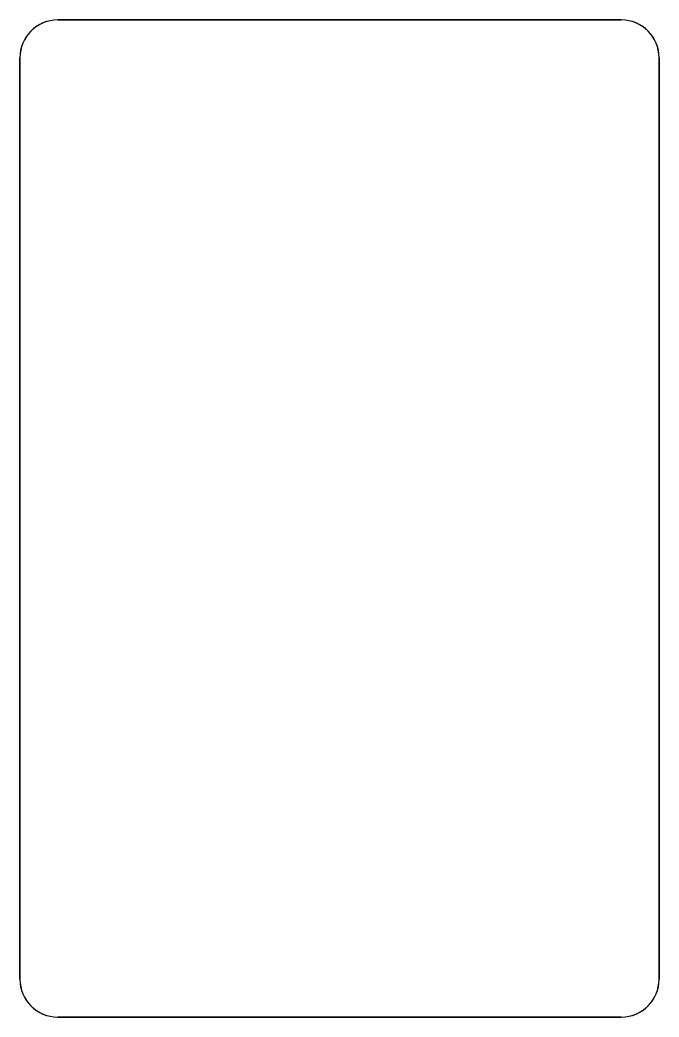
# Model space of a CAD drawing. Header units: millimetres. Extents: x -25.4 to 25.4, y -46 to 33.2.
import ezdxf

# ---------------------------------------------------------------- set-up
doc = ezdxf.new("R2010")
doc.units = ezdxf.units.MM
doc.layers.get('0').update_dxf_attribs({"linetype": 'CONTINUOUS'})

msp = doc.modelspace()

# ---------------------------------------------------------------- linework, layer by layer
for p, q in [((-22.4, 33.2), (22.4, 33.2)), ((-25.4, -43), (-25.4, 30.2)), ((25.4, 30.2), (25.4, -43)), ((22.4, -46), (-22.4, -46))]:
    msp.add_line(p, q)
msp.add_lwpolyline([(-22.4, -46), (22.4, -46, 0.414214), (25.4, -43), (25.4, 30.2, 0.414214), (22.4, 33.2), (-22.4, 33.2, 0.414214), (-25.4, 30.2), (-25.4, -43, 0.414214)], format="xyb", close=True)
for centre, start, end in [((-22.4, 30.2), 90, 180), ((22.4, 30.2), 0, 90), ((-22.4, -43), 180, 270), ((22.4, -43), -90, 0)]:
    msp.add_arc(centre, 3, start, end)

doc.saveas('drawing.dxf')
